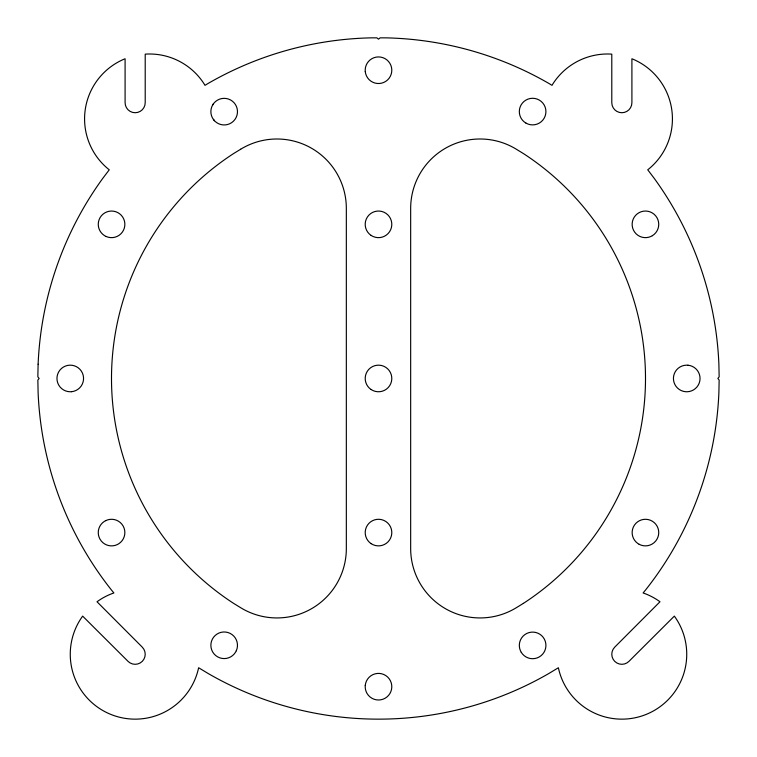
<?xml version="1.0" encoding="UTF-8"?>
<svg xmlns="http://www.w3.org/2000/svg" width="757" height="757" viewBox="0 0 757 757"><rect width="100%" height="100%" fill="white"/><g stroke="black" fill="none" stroke-linecap="round" stroke-linejoin="round"><path stroke-width="1.14" d="M212.537 105.195L213.436 103.794M213.379 119.426A13.304 13.304 0 0 0 236.07 117.609A13.304 13.304 0 0 0 223.94 98.344A13.304 13.304 0 0 0 212.49 118.016L214.439 120.723M38.115 364.193L37.85 376.844L39.118 378.462L37.85 380.08L38.115 392.732A340.688 340.688 0 0 0 111.506 590.082L113.9 592.968L111.904 593.668A64.894 64.894 0 0 0 97.01 601.758L142.269 647.14A10.059 10.059 0 0 1 142.269 661.363A10.059 10.059 0 0 1 128.047 661.363L82.655 616.113A64.894 64.894 0 0 0 108.762 713.539A64.894 64.894 0 0 0 198.627 667.75L208.156 673.503A340.688 340.688 0 0 0 548.844 673.503L558.373 667.75A64.894 64.894 0 0 0 648.238 713.539A64.894 64.894 0 0 0 674.345 616.113L628.953 661.363A10.059 10.059 0 0 1 614.731 661.363A10.059 10.059 0 0 1 614.731 647.14L659.99 601.758A64.894 64.894 0 0 0 645.096 593.668L643.1 592.968L645.494 590.082A340.688 340.688 0 0 0 718.885 392.732L719.15 380.08L717.882 378.462L719.15 376.844L718.885 364.193A340.688 340.688 0 0 0 654.124 178.217L647.737 169.805L648.881 168.896A64.894 64.894 0 0 0 633.335 59.339L631.906 58.762L631.906 102.668A10.059 10.059 0 0 1 621.847 112.727A10.059 10.059 0 0 1 611.788 102.668L611.788 54.154L610.284 54.05A64.894 64.894 0 0 0 552.761 84.093L552.014 85.342L548.844 83.421A340.688 340.688 0 0 0 385.635 37.85L380.118 37.85L378.5 39.156L376.882 37.85L371.365 37.85A340.688 340.688 0 0 0 208.156 83.421L204.986 85.342L204.239 84.093A64.894 64.894 0 0 0 146.716 54.05L145.212 54.154L145.212 102.668A10.059 10.059 0 0 1 135.153 112.727A10.059 10.059 0 0 1 125.094 102.668L125.094 58.762L123.665 59.339A64.894 64.894 0 0 0 108.119 168.896L109.263 169.805L102.876 178.217A340.688 340.688 0 0 0 38.115 364.193M365.262 685.378L365.205 687.053A13.304 13.304 0 0 0 384.972 698.323A13.304 13.304 0 0 0 385.805 675.585A13.304 13.304 0 0 0 365.262 685.378M236.298 650.755L235.512 652.231A13.304 13.304 0 0 1 212.755 652.108A13.304 13.304 0 0 1 223.41 632A13.304 13.304 0 0 1 236.298 650.755M240.679 149.224L233.629 153.539A268.186 268.186 0 0 0 233.629 603.386L240.679 607.71A69.398 69.398 0 0 0 346.337 548.541L346.337 208.393A69.398 69.398 0 0 0 240.679 149.224M523.371 603.386L516.321 607.71A69.398 69.398 0 0 1 410.663 548.541L410.663 208.393A69.407 69.407 0 0 1 517.381 149.877L523.371 153.539A268.186 268.186 0 0 1 523.371 603.386M105.706 520.636L104.258 521.459A13.304 13.304 0 0 0 100 539.173A13.304 13.304 0 0 0 117.411 544.529L118.858 543.696A13.304 13.304 0 0 0 123.117 525.992A13.304 13.304 0 0 0 105.706 520.636M652.392 235.682L650.916 236.468A13.304 13.304 0 0 1 632.161 223.58A13.304 13.304 0 0 1 652.269 212.925A13.304 13.304 0 0 1 652.392 235.682M71.584 391.7L69.918 391.757A13.304 13.304 0 0 1 58.639 371.99A13.304 13.304 0 0 1 81.377 371.157A13.304 13.304 0 0 1 71.584 391.7M687.971 365.215L686.296 365.167A13.304 13.304 0 0 0 673.437 378.065A13.304 13.304 0 0 0 685.511 391.71L687.176 391.757A13.304 13.304 0 0 0 700.036 378.86A13.304 13.304 0 0 0 687.971 365.215M106.084 236.468L104.608 235.682A13.304 13.304 0 0 1 104.731 212.925A13.304 13.304 0 0 1 124.839 223.58A13.304 13.304 0 0 1 106.084 236.468M639.135 544.292L637.716 543.412A13.304 13.304 0 0 1 639.428 520.721A13.304 13.304 0 0 1 658.741 532.748A13.304 13.304 0 0 1 639.135 544.292M521.28 652.354L520.494 650.878A13.304 13.304 0 0 1 533.382 632.123A13.304 13.304 0 0 1 544.037 652.241A13.304 13.304 0 0 1 521.28 652.354M365.262 71.546L365.205 69.881A13.304 13.304 0 0 1 384.972 58.601A13.304 13.304 0 0 1 385.805 81.34A13.304 13.304 0 0 1 365.262 71.546M371.138 235.427A13.304 13.304 0 0 0 391.776 225.179A13.304 13.304 0 0 0 372.586 212.424A13.304 13.304 0 0 0 371.138 235.427M371.138 543.658A13.304 13.304 0 0 0 391.776 533.42A13.304 13.304 0 0 0 372.586 520.665A13.304 13.304 0 0 0 371.138 543.658M371.138 389.543A13.304 13.304 0 0 0 391.776 379.295A13.304 13.304 0 0 0 372.586 366.549A13.304 13.304 0 0 0 371.138 389.543M525.964 123.107A13.304 13.304 0 0 0 545.92 111.591A13.304 13.304 0 0 0 525.964 100.066A13.304 13.304 0 0 0 525.964 123.107"/></g></svg>
